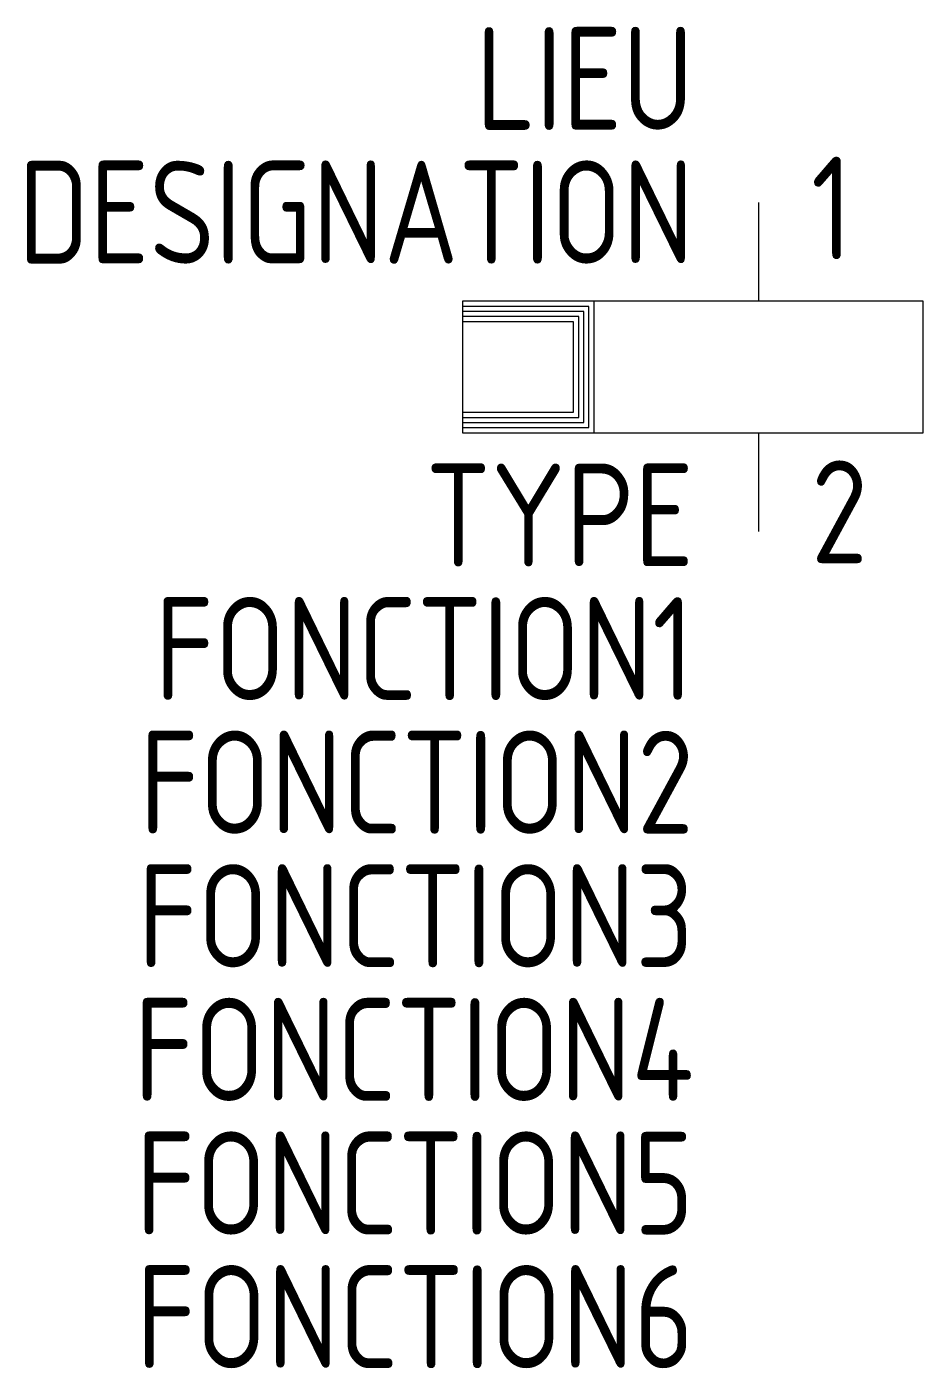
# Model space of a CAD drawing. Header units: millimetres. Extents: x -17.8 to 4, y -28.3 to 4.3.
import ezdxf
from ezdxf.enums import TextEntityAlignment as Align

# ---------------------------------------------------------------- set-up
doc = ezdxf.new("R2010")
doc.units = ezdxf.units.MM
for name, color, linetype in [('SYMB_FIL', 3, 'Continuous'), ('SYMB_TXT_CONTACT', 2, 'Continuous'), ('SYMB_TXT_NOM', 3, 'Continuous')]:
    doc.layers.add(name, color=color, linetype=linetype)
doc.styles.add('NET2_5', font='isocp.shx', dxfattribs={"width": 0.9, "height": 2.5})

msp = doc.modelspace()

# ---------------------------------------------------------------- linework, layer by layer
at = {"layer": 'SYMB_FIL'}
for p, q in [((0, 0), (0, -2.4)), ((-4.125, -2.525), (-7.2, -2.525)), ((-4.125, -5.475), (-4.125, -2.525)), ((-4, -5.6), (-4, -2.4)), ((-4.25, -2.65), (-7.2, -2.65)), ((-4.375, -2.775), (-7.2, -2.775)), ((-4.5, -2.9), (-7.2, -2.9)), ((-4.5, -5.1), (-4.5, -2.9)), ((-4.375, -5.225), (-4.375, -2.775)), ((-4.25, -5.35), (-4.25, -2.65)), ((-7.2, -5.1), (-4.5, -5.1)), ((-7.2, -5.225), (-4.375, -5.225)), ((-7.2, -5.35), (-4.25, -5.35)), ((-7.2, -5.475), (-4.125, -5.475)), ((0, -5.6), (0, -8))]:
    msp.add_line(p, q, dxfattribs=at)
msp.add_lwpolyline([(-7.2, -5.6), (4, -5.6), (4, -2.4), (-7.2, -2.4)], close=True, dxfattribs=at)

# ---------------------------------------------------------------- texts
at = {"layer": 'SYMB_TXT_CONTACT', "style": 'NET2_5', "width": 0.9, "flags": 8}
for tag, p, s in [('1', (1.275, -1.384), 'A1'), ('2', (1.275, -8.773), 'A2')]:
    msp.add_attdef(tag, p, s, height=2.5, dxfattribs=at)
at = {"layer": 'SYMB_TXT_NOM', "style": 'NET2_5', "width": 0.9, "flags": 8}
for tag, text, p in [('LIEU', '', (-1.575, 1.766)), ('DESIGNATION', 'K?', (-1.575, -1.484)), ('TYPE', '', (-1.575, -8.85)), ('FONCTION1', '', (-1.575, -12.1)), ('FONCTION2', '', (-1.575, -15.35)), ('FONCTION3', '', (-1.575, -18.6)), ('FONCTION4', '', (-1.575, -21.85)), ('FONCTION5', '', (-1.575, -25.1)), ('FONCTION6', '', (-1.575, -28.35))]:
    msp.add_attdef(tag, text=text, height=2.5, dxfattribs=at).set_placement(p, align=Align.RIGHT)

doc.saveas('drawing.dxf')
